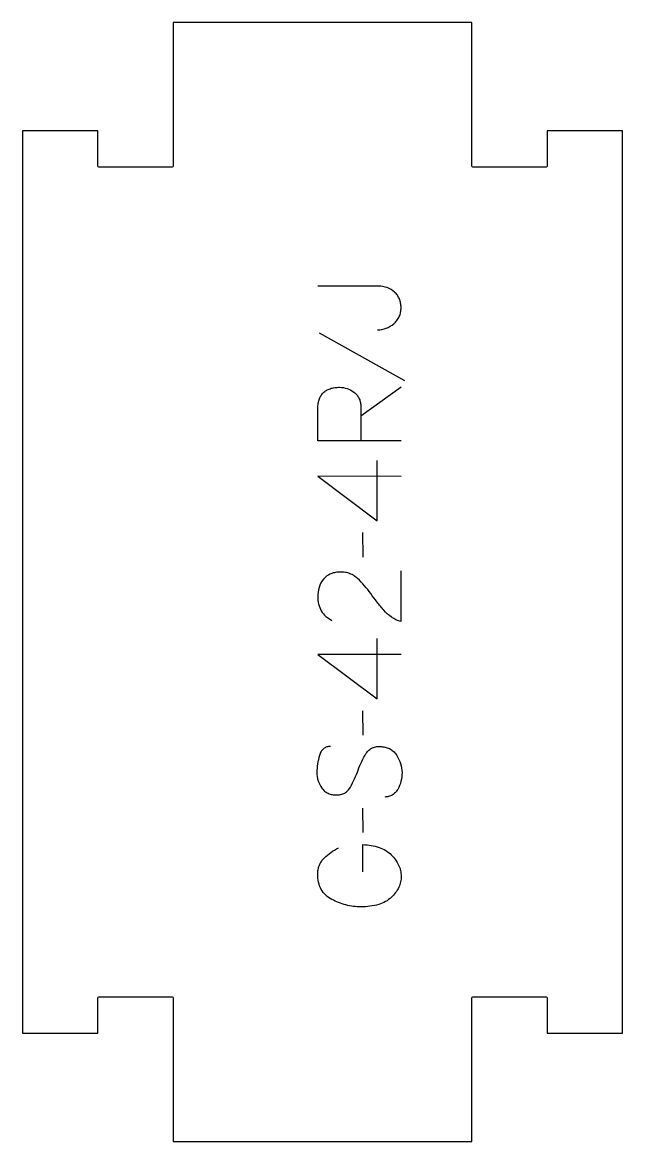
# Model space of a CAD drawing. Extents: x 0 to 100, y 0 to 186.
import ezdxf

# ---------------------------------------------------------------- set-up
doc = ezdxf.new("R2010")
doc.units = 0
doc.layers.add('1_ANYTOOL_1MMDEEP_LABELS_S', color=2, linetype='CONTINUOUS')
doc.layers.add('4_ANYTOOL_CUTTHROUGH_OUTSI', color=5, linetype='CONTINUOUS')

msp = doc.modelspace()

# ---------------------------------------------------------------- linework, layer by layer
at = {"layer": '1_ANYTOOL_1MMDEEP_LABELS_S'}
for p, q in [((49.185907, 134.051935), (63.343104, 126.1452)), ((56.126483, 120.269371), (62.791013, 125.080452)), ((58.788351, 102.898214), (58.788351, 112.914727)), ((56.382811, 100.92646), (56.422246, 96.884363)), ((58.788351, 73.361332), (58.788351, 83.377845)), ((56.382811, 71.389578), (56.422246, 67.347481)), ((56.382811, 55.260626), (56.422246, 51.218529))]:
    msp.add_line(p, q, dxfattribs=at)
for points in [[(58.867221, 134.544874, 0.09013), (60.318106, 134.808553, 0.087664), (61.588243, 135.560327, 0.051999), (62.097863, 136.09912, 0.059275), (62.475532, 136.735986, 0.058727), (62.701447, 137.467516, 0.045585), (62.771295, 138.232055, 0.043776), (62.707323, 138.961336, 0.056372), (62.500179, 139.661577, 0.056967), (62.155324, 140.272274, 0.051325), (61.68683, 140.795335, 0.09823), (60.460626, 141.533669, 0.086755), (59.044679, 141.781213), (48.969014, 141.781213)], [(62.771295, 116.128687), (48.969014, 116.128687), (48.969014, 121.353836, -0.030274), (49.018249, 122.166244, -0.049), (49.194533, 122.958351, -0.050774), (49.467108, 123.571413, -0.06445), (49.871092, 124.104434, -0.0646), (50.393752, 124.513861, -0.052254), (50.998689, 124.792083, -0.050381), (51.77739, 124.971115, -0.031337), (52.577325, 125.0213, -0.084508), (53.835535, 124.807112, -0.077447), (54.963148, 124.203021, -0.051097), (55.429644, 123.769732, -0.061981), (55.786355, 123.244256, -0.061813), (56.005581, 122.642015, -0.049309), (56.087048, 122.004515, -0.013248), (56.126483, 120.269371), (56.126483, 116.148404)], [(62.751578, 94.616845), (62.73186, 86.197454, -0.072153), (61.181205, 86.923015, -0.072823), (59.902393, 88.060762, -0.00859), (58.798862, 89.42223, -0.008791), (57.743321, 90.821218, 0.020588), (56.715768, 92.118305, 0.025206), (55.574392, 93.315487, 0.046908), (54.975721, 93.785039, 0.051091), (54.29768, 94.128836, 0.050722), (53.539395, 94.335287, 0.041139), (52.754783, 94.399952, 0.039396), (51.923156, 94.334325, 0.058519), (51.123156, 94.109119, 0.060358), (50.475775, 93.745402, 0.061397), (49.935174, 93.236617, 0.100954), (49.197437, 91.859618, 0.072782), (48.969014, 90.298703, 0.055622), (49.10427, 89.0866, 0.079896), (49.555611, 87.962174, 0.080617), (50.32196, 87.056106, 0.060287), (51.315402, 86.394629)], [(51.078791, 65.494032, 0.071867), (50.463851, 65.405185, 0.100684), (49.920386, 65.116934, 0.047558), (49.701182, 64.898603, 0.038563), (49.522338, 64.645561, 0.037928), (49.362476, 64.324802, 0.026634), (49.24506, 63.98564, 0.028461), (48.929455, 62.594676, 0.041577), (48.811274, 61.175889, 0.077998), (49.024541, 59.817083, 0.080426), (49.649269, 58.592891, 0.057611), (50.105621, 58.10054, 0.065808), (50.667188, 57.735178, 0.06469), (51.338694, 57.515493, 0.046778), (52.044951, 57.449273, 0.052235), (52.757996, 57.52397, 0.075448), (53.425179, 57.774613, 0.076671), (53.964872, 58.196085, 0.061023), (54.371621, 58.750631, 0.021951), (55.074316, 60.144135, 0.018213), (55.66312, 61.589958, -0.02405), (56.263732, 63.016877, -0.02981), (57.013772, 64.370132, -0.068439), (57.458174, 64.895217, -0.079282), (58.034155, 65.26728, -0.076308), (58.760469, 65.462812, -0.047772), (59.5179, 65.474314, -0.046243), (60.29127, 65.339404, -0.06359), (61.013969, 65.040528, -0.064671), (61.604794, 64.592955, -0.057073), (62.071323, 64.015216, -0.067522), (62.698365, 62.649568, -0.070793), (62.929036, 61.166031, -0.064027), (62.762251, 59.721845, -0.070447), (62.219204, 58.375998, -0.054374), (61.828308, 57.843038, -0.074742), (61.317126, 57.429556, -0.075199), (60.716093, 57.188933, -0.057737), (60.069992, 57.114075)], [(56.422246, 44.731457), (56.441963, 49.227057, -0.031732), (57.825597, 49.103706, -0.048764), (59.167914, 48.76123, -0.050291), (60.230923, 48.250678, -0.060119), (61.154457, 47.52149, -0.036578), (61.838321, 46.724629, -0.050793), (62.372015, 45.823316, -0.051881), (62.679228, 44.92478, -0.053919), (62.791013, 43.98219, -0.055881), (62.695803, 43.045868, -0.055271), (62.396662, 42.153388, -0.05403), (61.863345, 41.267293, -0.038531), (61.174174, 40.492185, -0.067281), (60.202947, 39.780119, -0.049165), (59.089044, 39.309132, -0.047412), (57.614998, 38.999535, -0.028075), (56.106765, 38.914781, -0.06407), (53.622342, 39.234446, -0.058297), (51.285826, 40.147128, -0.064555), (50.29596, 40.850494, -0.078906), (49.548217, 41.800937, -0.076878), (49.09985, 43.007993, -0.050594), (48.969014, 44.297671, -0.039946), (49.030111, 45.061195, -0.052714), (49.230271, 45.798669, -0.053511), (49.55938, 46.435045, -0.05153), (50.014044, 46.989116, -0.040443), (51.128873, 47.927774, -0.04035), (52.380149, 48.674966)]]:
    msp.add_lwpolyline(points, format="xyb", dxfattribs=at)
for points in [[(62.771295, 110.252858), (48.949296, 110.272576), (58.788351, 102.898214)], [(62.771295, 80.715976), (48.949296, 80.735694), (58.788351, 73.361332)]]:
    msp.add_lwpolyline(points, dxfattribs=at)
at = {"layer": '4_ANYTOOL_CUTTHROUGH_OUTSI'}
msp.add_lwpolyline([(12.5, 18), (12.5, 23.75, -0.414214), (12.75, 24), (24.75, 24, -0.414214), (25, 23.75), (25, 0), (74.5, 0), (74.5, 23.75, -0.414214), (74.75, 24), (86.75, 24, -0.414214), (87, 23.75), (87, 18), (99.5, 18), (99.5, 167.5), (87, 167.5), (87, 161.75, -0.414214), (86.75, 161.5), (74.75, 161.5, -0.414214), (74.5, 161.75), (74.5, 185.5), (25, 185.5), (25, 161.75, -0.414214), (24.75, 161.5), (12.75, 161.5, -0.414214), (12.5, 161.75), (12.5, 167.5), (0, 167.5), (0, 18)], format="xyb", close=True, dxfattribs=at)

doc.saveas('drawing.dxf')
